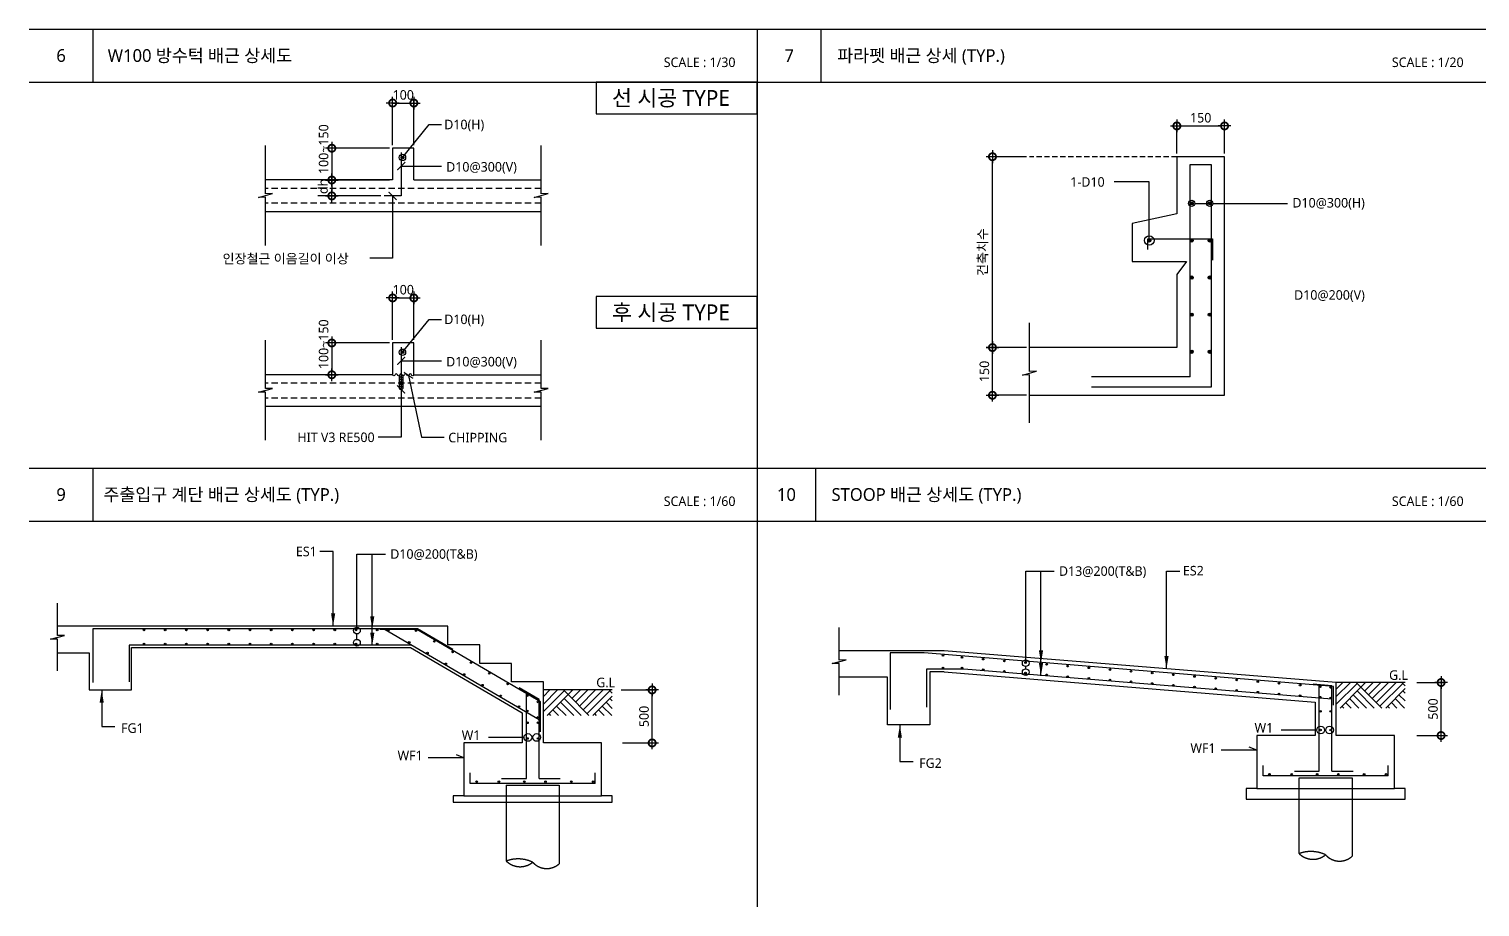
# Model space of a CAD drawing. Extents: x 1395 to 24350, y 630 to 17190.
# Drawn here: x 1395 to 15085, y 630 to 8910 of the extents above; entities that cross this region are included whole.
import ezdxf
from ezdxf.enums import TextEntityAlignment as Align

# ---------------------------------------------------------------- set-up
doc = ezdxf.new("R2010")
doc.units = 0
doc.header["$LTSCALE"] = 200
for name, pattern in [('CEN', [62, 60, -1, 0, -1]), ('CONTINOUS', [0]), ('HID', [2.3, 1.5, -0.8]), ('HIDDEN', [0.375, 0.25, -0.125])]:
    doc.linetypes.add(name, pattern=pattern)
doc.layers.get('DEFPOINTS').update_dxf_attribs({"color": 137})
for name, color, linetype in [('!CON-el', 7, 'Continuous'), ('01TEX', 3, 'Continuous'), ('1CEN', 1, 'CEN'), ('5버림콘크리트', 5, 'CONTINOUS'), ('COL', 2, 'Continuous'), ('DIM', 7, 'Continuous'), ('DIM-axis', 7, 'Continuous'), ('ELE7', 7, 'Continuous'), ('HAT', 8, 'Continuous'), ('HID-4', 4, 'HID'), ('HID-8', 8, 'HID'), ('LEAD', 6, 'Continuous'), ('PIA0-DIM', 7, 'Continuous'), ('S-BAR', 2, 'Continuous'), ('S-BAR-MAIN', 2, 'Continuous'), ('SEC-6', 6, 'Continuous'), ('SYM', 6, 'Continuous'), ('SYM-LEAD', 6, 'Continuous'), ('TABLE', 7, 'Continuous'), ('TEX', 3, 'Continuous'), ('TEXT', 3, 'Continuous')]:
    doc.layers.add(name, color=color, linetype=linetype)
doc.styles.add('$0$스타일1', font='malgun.ttf')
doc.styles.add('GAUN', font='malgun.ttf')
doc.styles.add('HB-tx', font='malgun.ttf', dxfattribs={"width": 0.9})
doc.styles.add('S1', font='malgun.ttf')
doc.styles.add('스타일1', font='malgun.ttf')
doc.dimstyles.new('CJA-30', dxfattribs={"dimscale": 30, "dimtxt": 3, "dimasz": 1, "dimexe": 1, "dimexo": 1, "dimgap": 1, "dimtad": 1, "dimdec": 0, "dimzin": 1, "dimdsep": 46, "dimlunit": 6, "dimtxsty": '스타일1', "dimblk": 'GAUN-DOT', "dimcen": -2, "dimdle": 2, "dimclrd": 256, "dimclre": 256, "dimclrt": 3, "dimadec": 0, "dimazin": 0, "dimtfac": 1, "dimtdec": 0, "dimtix": 1, "dimtmove": 2, "dimatfit": 3, "dimldrblk": 'DOTSMALL', "dimfxl": 1, "dimtolj": 1, "dimtzin": 1, "dimarcsym": 0})
doc.dimstyles.new('DIM-QD 1', dxfattribs={"dimtxt": 3, "dimasz": 1.5, "dimexe": 1, "dimexo": 0, "dimgap": 1, "dimtad": 1, "dimdec": 3, "dimdsep": 46, "dimlunit": 6, "dimtxsty": '$0$스타일1', "dimblk1": 'ARCHTICK', "dimblk2": 'ARCHTICK', "dimsah": 1, "dimcen": 0, "dimclrd": 256, "dimclre": 256, "dimclrt": 3, "dimazin": 2, "dimtfac": 1, "dimtdec": 3, "dimtix": 1, "dimtmove": 2, "dimatfit": 3, "dimldrblk": 'ARCHTICK', "dimfxl": 1, "dimtolj": 1, "dimtzin": 0, "dimarcsym": 0})
doc.dimstyles.new('HB-DIM_100%', dxfattribs={"dimscale": 100, "dimtxt": 3, "dimasz": 1, "dimexe": 1, "dimexo": 3, "dimgap": 1, "dimtad": 1, "dimdec": 1, "dimzin": 9, "dimdsep": 46, "dimlunit": 6, "dimtxsty": 'HB-tx', "dimblk": 'HB_main dot', "dimcen": 1, "dimclrd": 256, "dimclre": 256, "dimclrt": 3, "dimadec": 0, "dimazin": 2, "dimtfac": 1, "dimtdec": 1, "dimtix": 1, "dimtmove": 2, "dimatfit": 3, "dimfxl": 1, "dimtolj": 1, "dimtzin": 0, "dimlwd": -1, "dimlwe": -1, "dimarcsym": 0})

# ---------------------------------------------------------------- blocks, each defined once
blk = doc.blocks.new('GAUN-DOT')
at = {"linetype": 'ByBlock'}
for p, q in [((2, 0), (-2, 0)), ((0, -2), (0, 2))]:
    blk.add_line(p, q, dxfattribs=at)
at = {"const_width": 2.25}
blk.add_lwpolyline([(0, 0.28125, 1), (0, -0.28125, 1)], format="xyb", close=True, dxfattribs=at)
blk = doc.blocks.new('*D28')
at = {"layer": 'DEFPOINTS', "color": 0, "transparency": 16777216}
for p in [(5026, 8212), (4826, 7786), (5026, 7786)]:
    blk.add_point(p, dxfattribs=at)
at = {"layer": 'DIM', "lineweight": -2, "transparency": 16777216}
for p, q in [((4826, 7816), (4826, 8242)), ((5026, 7816), (5026, 8242)), ((4796, 8212), (4766, 8212)), ((4826, 8212), (5026, 8212)), ((5056, 8212), (5086, 8212))]:
    blk.add_line(p, q, dxfattribs=at)
at = {"layer": 'DIM', "lineweight": -2, "transparency": 16777216, "xscale": 30, "yscale": 30, "zscale": 30}
blk.add_blockref('GAUN-DOT', (4826, 8212), dxfattribs=at)
at = {"layer": 'DIM', "lineweight": -2, "transparency": 16777216, "xscale": 30, "yscale": 30, "zscale": 30, "rotation": 180}
blk.add_blockref('GAUN-DOT', (5026, 8212), dxfattribs=at)
at = {"layer": 'DIM', "color": 3, "transparency": 16777216, "insert": (4926, 8288), "char_height": 90, "attachment_point": 5, "style": '스타일1'}
blk.add_mtext('\\A1;100', dxfattribs=at)
blk = doc.blocks.new('_DotSmall')
at = {"color": 0, "linetype": 'ByBlock', "const_width": 0.5}
blk.add_lwpolyline([(-0.0625, 0, 1), (0.0625, 0, 1)], format="xyb", close=True, dxfattribs=at)
blk = doc.blocks.new('_ARCHTICK')
at = {"color": 0, "linetype": 'ByBlock', "const_width": 0.15}
blk.add_lwpolyline([(-0.5, -0.5), (0.5, 0.5)], dxfattribs=at)
blk = doc.blocks.new('*D29')
at = {"layer": 'DEFPOINTS', "color": 0, "transparency": 16777216}
for p in [(4826, 7786), (4252, 7486), (4826, 7486)]:
    blk.add_point(p, dxfattribs=at)
at = {"layer": 'DIM', "lineweight": -2, "transparency": 16777216}
for p, q in [((4796, 7786), (4222, 7786)), ((4252, 7756), (4252, 7516)), ((4796, 7486), (4222, 7486))]:
    blk.add_line(p, q, dxfattribs=at)
at = {"layer": 'DIM', "lineweight": -2, "transparency": 16777216, "xscale": 30, "yscale": 30, "zscale": 30}
for p, rotation in [((4252, 7786), 90), ((4252, 7486), 270)]:
    blk.add_blockref('GAUN-DOT', p, dxfattribs=dict(at, rotation=rotation))
at = {"layer": 'DIM', "color": 3, "transparency": 16777216, "insert": (4175, 7777), "char_height": 90, "attachment_point": 5, "rotation": 90, "style": '스타일1'}
blk.add_mtext('\\A1;100~150', dxfattribs=at)
blk = doc.blocks.new('*D30')
at = {"layer": 'DEFPOINTS', "color": 0, "transparency": 16777216}
for p in [(4826, 7486), (4252, 7336), (4744, 7336)]:
    blk.add_point(p, dxfattribs=at)
at = {"layer": 'DIM', "lineweight": -2, "transparency": 16777216}
for p, q in [((4796, 7486), (4222, 7486)), ((4252, 7456), (4252, 7366)), ((4714, 7336), (4222, 7336))]:
    blk.add_line(p, q, dxfattribs=at)
at = {"layer": 'DIM', "lineweight": -2, "transparency": 16777216, "xscale": 30, "yscale": 30, "zscale": 30}
for p, rotation in [((4252, 7486), 90), ((4252, 7336), 270)]:
    blk.add_blockref('GAUN-DOT', p, dxfattribs=dict(at, rotation=rotation))
at = {"layer": 'DIM', "color": 3, "transparency": 16777216, "insert": (4169, 7411), "char_height": 90, "attachment_point": 5, "rotation": 90, "style": '스타일1'}
blk.add_mtext('\\A1;ldh', dxfattribs=at)
blk = doc.blocks.new('*D31')
at = {"layer": 'DEFPOINTS', "color": 0, "transparency": 16777216}
for p in [(5026, 6374), (4826, 5949), (5026, 5949)]:
    blk.add_point(p, dxfattribs=at)
at = {"layer": 'DIM', "lineweight": -2, "transparency": 16777216}
for p, q in [((4796, 6374), (4766, 6374)), ((4826, 5979), (4826, 6404)), ((4826, 6374), (5026, 6374)), ((5026, 5979), (5026, 6404)), ((5056, 6374), (5086, 6374))]:
    blk.add_line(p, q, dxfattribs=at)
at = {"layer": 'DIM', "lineweight": -2, "transparency": 16777216, "xscale": 30, "yscale": 30, "zscale": 30}
blk.add_blockref('GAUN-DOT', (4826, 6374), dxfattribs=at)
at = {"layer": 'DIM', "lineweight": -2, "transparency": 16777216, "xscale": 30, "yscale": 30, "zscale": 30, "rotation": 180}
blk.add_blockref('GAUN-DOT', (5026, 6374), dxfattribs=at)
at = {"layer": 'DIM', "color": 3, "transparency": 16777216, "insert": (4926, 6451), "char_height": 90, "attachment_point": 5, "style": '스타일1'}
blk.add_mtext('\\A1;100', dxfattribs=at)
blk = doc.blocks.new('*D32')
at = {"layer": 'DEFPOINTS', "color": 0, "transparency": 16777216}
for p in [(4826, 5949), (4252, 5649), (4826, 5649)]:
    blk.add_point(p, dxfattribs=at)
at = {"layer": 'DIM', "lineweight": -2, "transparency": 16777216}
for p, q in [((4796, 5949), (4222, 5949)), ((4252, 5919), (4252, 5679)), ((4796, 5649), (4222, 5649))]:
    blk.add_line(p, q, dxfattribs=at)
at = {"layer": 'DIM', "lineweight": -2, "transparency": 16777216, "xscale": 30, "yscale": 30, "zscale": 30}
for p, rotation in [((4252, 5949), 90), ((4252, 5649), 270)]:
    blk.add_blockref('GAUN-DOT', p, dxfattribs=dict(at, rotation=rotation))
at = {"layer": 'DIM', "color": 3, "transparency": 16777216, "insert": (4175, 5937), "char_height": 90, "attachment_point": 5, "rotation": 90, "style": '스타일1'}
blk.add_mtext('\\A1;100~150', dxfattribs=at)
blk = doc.blocks.new('*D34')
at = {"layer": 'DEFPOINTS', "color": 0, "transparency": 16777216}
for p in [(12675, 7996), (12225, 7706), (12675, 7706)]:
    blk.add_point(p, dxfattribs=at)
at = {"layer": 'DIM', "lineweight": -2, "transparency": 16777216}
for p, q in [((12225, 7736), (12225, 8026)), ((12255, 7996), (12645, 7996)), ((12675, 7736), (12675, 8026))]:
    blk.add_line(p, q, dxfattribs=at)
at = {"layer": 'DIM', "lineweight": -2, "transparency": 16777216, "xscale": 30, "yscale": 30, "zscale": 30, "rotation": 180}
blk.add_blockref('GAUN-DOT', (12225, 7996), dxfattribs=at)
at = {"layer": 'DIM', "lineweight": -2, "transparency": 16777216, "xscale": 30, "yscale": 30, "zscale": 30}
blk.add_blockref('GAUN-DOT', (12675, 7996), dxfattribs=at)
at = {"layer": 'DIM', "color": 3, "transparency": 16777216, "insert": (12450, 8073), "char_height": 90, "attachment_point": 5, "style": '스타일1'}
blk.add_mtext('\\A1;150', dxfattribs=at)
blk = doc.blocks.new('*D35')
at = {"layer": 'DEFPOINTS', "color": 0, "transparency": 16777216}
for p in [(10485, 7706), (10835, 7706), (10835, 5906)]:
    blk.add_point(p, dxfattribs=at)
at = {"layer": 'DIM', "lineweight": -2, "transparency": 16777216}
for p, q in [((10805, 7706), (10455, 7706)), ((10485, 5936), (10485, 7676)), ((10805, 5906), (10455, 5906))]:
    blk.add_line(p, q, dxfattribs=at)
at = {"layer": 'DIM', "lineweight": -2, "transparency": 16777216, "xscale": 30, "yscale": 30, "zscale": 30}
for p, rotation in [((10485, 7706), 90), ((10485, 5906), 270)]:
    blk.add_blockref('GAUN-DOT', p, dxfattribs=dict(at, rotation=rotation))
at = {"layer": 'DIM', "color": 3, "transparency": 16777216, "insert": (10396, 6806), "char_height": 90, "attachment_point": 5, "rotation": 90, "style": '스타일1'}
blk.add_mtext('\\A1;건축치수', dxfattribs=at)
blk = doc.blocks.new('*D33')
at = {"layer": 'DEFPOINTS', "color": 0, "transparency": 16777216}
for p in [(10485, 5906), (10835, 5906), (10835, 5456)]:
    blk.add_point(p, dxfattribs=at)
at = {"layer": 'DIM', "lineweight": -2, "transparency": 16777216}
for p, q in [((10805, 5906), (10455, 5906)), ((10485, 5486), (10485, 5876)), ((10805, 5456), (10455, 5456))]:
    blk.add_line(p, q, dxfattribs=at)
at = {"layer": 'DIM', "lineweight": -2, "transparency": 16777216, "xscale": 30, "yscale": 30, "zscale": 30}
for p, rotation in [((10485, 5906), 90), ((10485, 5456), 270)]:
    blk.add_blockref('GAUN-DOT', p, dxfattribs=dict(at, rotation=rotation))
at = {"layer": 'DIM', "color": 3, "transparency": 16777216, "insert": (10409, 5681), "char_height": 90, "attachment_point": 5, "rotation": 90, "style": '스타일1'}
blk.add_mtext('\\A1;150', dxfattribs=at)
blk = doc.blocks.new('*D49')
at = {"layer": 'DEFPOINTS', "color": 0, "transparency": 16777216}
for p in [(6953, 2677), (7274, 2677), (6964, 2177)]:
    blk.add_point(p, dxfattribs=at)
at = {"layer": 'DIM', "lineweight": -2, "transparency": 16777216}
for p, q in [((6983, 2677), (7304, 2677)), ((7274, 2207), (7274, 2647)), ((6994, 2177), (7304, 2177))]:
    blk.add_line(p, q, dxfattribs=at)
at = {"layer": 'DIM', "lineweight": -2, "transparency": 16777216, "xscale": 30, "yscale": 30, "zscale": 30}
for p, rotation in [((7274, 2677), 90), ((7274, 2177), 270)]:
    blk.add_blockref('GAUN-DOT', p, dxfattribs=dict(at, rotation=rotation))
at = {"layer": 'DIM', "color": 3, "transparency": 16777216, "insert": (7198, 2427), "char_height": 90, "attachment_point": 5, "rotation": 90, "style": '스타일1'}
blk.add_mtext('\\A1;500', dxfattribs=at)
blk = doc.blocks.new('HB_main dot')
at = {"layer": 'DIM-axis'}
h = blk.add_hatch(color=256, dxfattribs=at)
h.dxf.hatch_style = 1
edge = h.paths.add_edge_path()
edge.add_arc((0, 0), 0.5, 0, 360)
for p, q in [((0, -1.5), (0, 1.5)), ((-1.5, 0), (1.5, 0))]:
    blk.add_line(p, q, dxfattribs=at)
blk.add_circle((0, 0), 0.5, dxfattribs=at)
blk = doc.blocks.new('*D51')
at = {"layer": 'DEFPOINTS', "color": 0, "transparency": 16777216}
for p in [(14460, 2747), (14718, 2747), (14460, 2247)]:
    blk.add_point(p, dxfattribs=at)
at = {"layer": 'PIA0-DIM', "lineweight": -2, "transparency": 16777216}
for p, q in [((14490, 2747), (14748, 2747)), ((14718, 2277), (14718, 2717)), ((14490, 2247), (14748, 2247))]:
    blk.add_line(p, q, dxfattribs=at)
at = {"layer": 'PIA0-DIM', "lineweight": -2, "transparency": 16777216, "xscale": 30, "yscale": 30, "zscale": 30}
for p, rotation in [((14718, 2747), 90), ((14718, 2247), 270)]:
    blk.add_blockref('GAUN-DOT', p, dxfattribs=dict(at, rotation=rotation))
at = {"layer": 'PIA0-DIM', "color": 3, "transparency": 16777216, "insert": (14642, 2497), "char_height": 90, "attachment_point": 5, "rotation": 90, "style": '스타일1'}
blk.add_mtext('\\A1;500', dxfattribs=at)

msp = doc.modelspace()

# ---------------------------------------------------------------- hatches: boundary and pattern name
at = {"layer": 'HAT'}
h = msp.add_hatch(dxfattribs=at)
h.set_pattern_fill('AR-PARQ1', color=256, angle=45)
h.set_pattern_definition([(135, (-28282.24, 16065.27), (-431.0523, 3e-14), [304.8, -304.8]), (135, (-28246.3, 16101.2), (-431.0523, 3e-14), [304.8, -304.8]), (135, (-28210.4, 16137.1), (-431.0523, 3e-14), [304.8, -304.8]), (135, (-28174.47, 16173.03), (-431.0523, 3e-14), [304.8, -304.8]), (135, (-28138.55, 16208.96), (-431.0523, 3e-14), [304.8, -304.8]), (135, (-28102.63, 16244.88), (-431.0523, 3e-14), [304.8, -304.8]), (135, (-28066.7, 16280.8), (-431.0523, 3e-14), [304.8, -304.8]), (45, (-28497.76, 16280.8), (431.0523, -3e-14), [304.8, -304.8]), (45, (-28533.68, 16316.72), (431.0523, -3e-14), [304.8, -304.8]), (45, (-28569.6, 16352.64), (431.0523, -3e-14), [304.8, -304.8]), (45, (-28605.52, 16388.56), (431.0523, -3e-14), [304.8, -304.8]), (45, (-28641.45, 16424.48), (431.0523, -3e-14), [304.8, -304.8]), (45, (-28677.37, 16460.4), (431.0523, -3e-14), [304.8, -304.8]), (45, (-28713.3, 16496.32), (431.0523, -3e-14), [304.8, -304.8])])
h.paths.add_polyline_path([(14378.3, 2747.2), (14378.3, 2506.1), (13728.3, 2506.1), (13728.3, 2747.2)])
h = msp.add_hatch(dxfattribs=at)
h.set_pattern_fill('AR-PARQ1', color=256, angle=45)
h.set_pattern_definition([(135, (-35762.7, 15995.4), (-431.0523, 3e-14), [304.8, -304.8]), (135, (-35726.78, 16031.32), (-431.0523, 3e-14), [304.8, -304.8]), (135, (-35690.86, 16067.24), (-431.0523, 3e-14), [304.8, -304.8]), (135, (-35654.94, 16103.16), (-431.0523, 3e-14), [304.8, -304.8]), (135, (-35619.02, 16139.1), (-431.0523, 3e-14), [304.8, -304.8]), (135, (-35583.1, 16175), (-431.0523, 3e-14), [304.8, -304.8]), (135, (-35547.18, 16210.93), (-431.0523, 3e-14), [304.8, -304.8]), (45, (-35978.23, 16210.93), (431.0523, -3e-14), [304.8, -304.8]), (45, (-36014.15, 16246.85), (431.0523, -3e-14), [304.8, -304.8]), (45, (-36050.07, 16282.77), (431.0523, -3e-14), [304.8, -304.8]), (45, (-36086, 16318.7), (431.0523, -3e-14), [304.8, -304.8]), (45, (-36121.92, 16354.6), (431.0523, -3e-14), [304.8, -304.8]), (45, (-36157.84, 16390.53), (431.0523, -3e-14), [304.8, -304.8]), (45, (-36193.76, 16426.45), (431.0523, -3e-14), [304.8, -304.8])])
h.paths.add_polyline_path([(6897.8, 2677.3), (6897.8, 2436.3), (6247.8, 2436.3), (6247.8, 2677.3)])
at = {"layer": 'HID-8'}
h = msp.add_hatch(dxfattribs=at)
h.set_pattern_fill('ANSI31', color=256, scale=5)
h.set_pattern_definition([(45, (-55179.912, -8493.037), (-11.22532, 11.22532), [])])
edge = h.paths.add_edge_path()
edge.add_arc((4906, 5531.4), 20, 180, 360)
edge.add_line((4926, 5531.4), (4926, 5648.9))
edge.add_line((4926, 5648.9), (4886, 5648.9))
edge.add_line((4886, 5648.9), (4886, 5531.4))
at = {"layer": 'S-BAR-MAIN'}
for points in [[(4906.3, 7701.6, -1), (4930.7, 7696.4, -1)], [(12350.1, 7269.2, -1), (12379.4, 7263, -1)], [(12520.3, 7269.2, -1), (12549.6, 7263, -1)], [(11950.1, 6919.2, -1), (11979.4, 6913, -1)], [(12350.1, 6919.2, -1), (12379.4, 6913, -1)], [(12520.3, 6919.2, -1), (12549.6, 6913, -1)], [(12350.1, 6569.2, -1), (12379.4, 6563, -1)], [(12520.3, 6569.2, -1), (12549.6, 6563, -1)], [(12350.1, 6219.2, -1), (12379.4, 6213, -1)], [(12520.3, 6219.2, -1), (12549.6, 6213, -1)], [(4906.3, 5864.2, -1), (4930.7, 5859, -1)], [(12350.1, 5869.2, -1), (12379.4, 5863, -1)], [(12520.3, 5869.2, -1), (12549.6, 5863, -1)], [(2472.4, 3243.9, -1), (2487.1, 3240.8, -1)], [(2672.4, 3243.9, -1), (2687.1, 3240.8, -1)], [(2872.4, 3243.9, -1), (2887.1, 3240.8, -1)], [(3072.4, 3243.9, -1), (3087.1, 3240.8, -1)], [(3272.4, 3243.9, -1), (3287.1, 3240.8, -1)], [(3472.4, 3243.9, -1), (3487.1, 3240.8, -1)], [(3672.4, 3243.9, -1), (3687.1, 3240.8, -1)], [(3872.4, 3243.9, -1), (3887.1, 3240.8, -1)], [(4072.4, 3243.9, -1), (4087.1, 3240.8, -1)], [(4272.4, 3243.9, -1), (4287.1, 3240.8, -1)], [(4472.4, 3243.9, -1), (4487.1, 3240.8, -1)], [(4672.4, 3243.9, -1), (4687.1, 3240.8, -1)], [(4778.3, 3239.8, -1), (4793, 3236.7, -1)], [(5039.2, 3238.4, -1), (5053.9, 3235.3, -1)], [(2472.4, 3111.8, -1), (2487.1, 3108.7, -1)], [(2672.4, 3111.8, -1), (2687.1, 3108.7, -1)], [(2872.4, 3111.8, -1), (2887.1, 3108.7, -1)], [(3072.4, 3111.8, -1), (3087.1, 3108.7, -1)], [(3272.4, 3111.8, -1), (3287.1, 3108.7, -1)], [(3472.4, 3111.8, -1), (3487.1, 3108.7, -1)], [(3672.4, 3111.8, -1), (3687.1, 3108.7, -1)], [(3872.4, 3111.8, -1), (3887.1, 3108.7, -1)], [(4072.4, 3111.8, -1), (4087.1, 3108.7, -1)], [(4272.4, 3111.8, -1), (4287.1, 3108.7, -1)], [(4472.4, 3111.8, -1), (4487.1, 3108.7, -1)], [(4672.4, 3111.8, -1), (4687.1, 3108.7, -1)], [(4974.7, 3126.5, -1), (4989.4, 3123.4, -1)], [(5147.5, 3025.7, -1), (5162.2, 3022.6, -1)], [(5211.9, 3137.7, -1), (5226.6, 3134.5, -1)], [(5384.7, 3036.9, -1), (5399.4, 3033.8, -1)], [(5320.3, 2925, -1), (5334.9, 2921.8, -1)], [(5557.5, 2936.1, -1), (5572.1, 2933, -1)], [(10010.2, 3003.5, -1), (10024.9, 3000.4, -1)], [(10010.2, 2886.1, -1), (10024.9, 2883, -1)], [(10191.1, 2984.8, -1), (10205.8, 2981.7, -1)], [(10191.1, 2886.1, -1), (10205.8, 2883, -1)], [(10390.5, 2968.5, -1), (10405.1, 2965.3, -1)], [(10390.5, 2869.8, -1), (10405.1, 2866.7, -1)], [(10589.8, 2952.1, -1), (10604.5, 2949, -1)], [(10789.1, 2935.8, -1), (10803.8, 2932.7, -1)], [(10988.5, 2919.4, -1), (11003.1, 2916.3, -1)], [(11187.8, 2903.1, -1), (11202.5, 2900, -1)], [(11387.1, 2886.8, -1), (11401.8, 2883.7, -1)], [(11586.4, 2870.4, -1), (11601.1, 2867.3, -1)], [(5493, 2824.2, -1), (5507.7, 2821.1, -1)], [(5730.2, 2835.3, -1), (5744.9, 2832.2, -1)], [(5903, 2734.6, -1), (5917.6, 2731.5, -1)], [(10589.8, 2853.4, -1), (10604.5, 2850.3, -1)], [(10789.1, 2837.1, -1), (10803.8, 2834, -1)], [(10988.5, 2820.8, -1), (11003.1, 2817.6, -1)], [(11187.8, 2804.4, -1), (11202.5, 2801.3, -1)], [(11387.1, 2788.1, -1), (11401.8, 2785, -1)], [(11586.4, 2771.7, -1), (11601.1, 2768.6, -1)], [(11785.8, 2854.1, -1), (11800.4, 2851, -1)], [(11785.8, 2755.4, -1), (11800.4, 2752.3, -1)], [(11985.1, 2837.8, -1), (11999.8, 2834.6, -1)], [(11985.1, 2739.1, -1), (11999.8, 2736, -1)], [(12184.4, 2821.4, -1), (12199.1, 2818.3, -1)], [(12383.8, 2805.1, -1), (12398.4, 2802, -1)], [(12583.1, 2788.7, -1), (12597.8, 2785.6, -1)], [(12782.4, 2772.4, -1), (12797.1, 2769.3, -1)], [(12981.8, 2756.1, -1), (12996.4, 2753, -1)], [(13181.1, 2739.7, -1), (13195.8, 2736.6, -1)], [(5665.8, 2723.4, -1), (5680.4, 2720.3, -1)], [(5838.5, 2622.6, -1), (5853.2, 2619.5, -1)], [(6088.4, 2625.6, -1), (6103.1, 2622.5, -1)], [(12184.4, 2722.7, -1), (12199.1, 2719.6, -1)], [(12383.8, 2706.4, -1), (12398.4, 2703.3, -1)], [(12583.1, 2690.1, -1), (12597.8, 2686.9, -1)], [(12782.4, 2673.7, -1), (12797.1, 2670.6, -1)], [(12981.8, 2657.4, -1), (12996.4, 2654.3, -1)], [(13181.1, 2641, -1), (13195.8, 2637.9, -1)], [(13380.4, 2723.4, -1), (13395.1, 2720.3, -1)], [(13380.4, 2624.7, -1), (13395.1, 2621.6, -1)], [(13572, 2708.7, -1), (13586.7, 2705.6, -1)], [(13572, 2610, -1), (13586.7, 2606.9, -1)], [(13669.9, 2701.9, -1), (13684.6, 2698.8, -1)], [(13669.9, 2603.2, -1), (13684.6, 2600.1, -1)], [(6011.3, 2521.9, -1), (6026, 2518.7, -1)], [(6088.4, 2480.1, -1), (6103.1, 2477, -1)], [(6191, 2565.9, -1), (6205.6, 2562.7, -1)], [(13572.8, 2476.3, -1), (13587.5, 2473.2, -1)], [(13669.9, 2476.3, -1), (13684.6, 2473.2, -1)], [(6091.1, 2368.5, -1), (6105.8, 2365.4, -1)], [(6191, 2420.3, -1), (6205.6, 2417.2, -1)], [(6191, 2368.5, -1), (6205.6, 2365.4, -1)], [(6091.1, 2220.3, -1), (6105.8, 2217.2, -1)], [(6191, 2220.3, -1), (6205.6, 2217.2, -1)], [(13572.8, 2300.5, -1), (13587.5, 2297.3, -1)], [(13669.9, 2300.5, -1), (13684.6, 2297.3, -1)], [(5610.7, 1813.3, -1), (5625.3, 1810.2, -1)], [(5820.8, 1813.3, -1), (5835.4, 1810.2, -1)], [(6060.7, 1813.3, -1), (6075.3, 1810.2, -1)], [(6260.7, 1813.3, -1), (6275.3, 1810.2, -1)], [(6503.8, 1813.3, -1), (6518.5, 1810.2, -1)], [(6710.7, 1813.3, -1), (6725.3, 1810.2, -1)], [(13091.1, 1883.2, -1), (13105.8, 1880.1, -1)], [(13301.2, 1883.2, -1), (13315.9, 1880.1, -1)], [(13541.1, 1883.2, -1), (13555.8, 1880.1, -1)], [(13741.1, 1883.2, -1), (13755.8, 1880.1, -1)], [(13984.3, 1883.2, -1), (13998.9, 1880.1, -1)], [(14191.1, 1883.2, -1), (14205.8, 1880.1, -1)]]:
    msp.add_hatch(color=256, dxfattribs=at).paths.add_polyline_path(points)

# ---------------------------------------------------------------- linework, layer by layer
at = {"layer": '!CON-el', "ltscale": 1.1}
for points in [[(5026, 7486.3), (5026, 7786.3), (4826, 7786.3), (4826, 7486.3)], [(4826, 7486.3), (3626, 7486.3)], [(5026, 7486.3), (6226, 7486.3)], [(6226, 7186.3), (3626, 7186.3)], [(5026, 5648.9), (5026, 5948.9), (4826, 5948.9), (4826, 5648.9)], [(4826, 5648.9), (3626, 5648.9)], [(5026, 5648.9), (6226, 5648.9)], [(6226, 5348.9), (3626, 5348.9)]]:
    msp.add_lwpolyline(points, dxfattribs=at)
for p, q in [((5347.8, 3277.3), (1663.8, 3277.3)), ((5347.8, 3102.3), (5347.8, 3277.3)), ((5647.8, 3102.3), (5347.8, 3102.3)), ((5647.8, 2927.3), (5647.8, 3102.3)), ((5947.8, 2927.3), (5647.8, 2927.3)), ((5947.8, 2752.3), (5947.8, 2927.3)), ((6247.8, 2752.3), (5947.8, 2752.3)), ((6247.8, 2177.3), (6247.8, 2752.3)), ((6047.8, 2462.4), (6047.8, 2177.3)), ((6047.8, 2177.3), (5497.8, 2177.3)), ((5497.8, 2177.3), (5497.8, 1677.3)), ((6797.8, 2177.3), (6247.8, 2177.3)), ((6797.8, 1677.3), (6797.8, 2177.3)), ((5497.8, 1677.3), (6797.8, 1677.3))]:
    msp.add_line(p, q)
at = {"linetype": 'CEN', "ltscale": 100}
for p, q in [((5897.8, 1777.3), (5897.8, 1063.1)), ((5897.8, 1777.3), (6397.8, 1777.3)), ((6397.8, 1777.3), (6397.8, 1038))]:
    msp.add_line(p, q, dxfattribs=at)
for points in [[(1663.7, 3027.3), (1962.8, 3027.3), (1962.8, 2677.3), (2362.8, 2677.3), (2362.8, 3077.3), (4993.8, 3077.3), (6047.8, 2462.4)], [(10028.3, 2846.5), (13528.3, 2562.8), (13528.3, 2247.2), (12978.3, 2247.2), (12978.3, 1747.2), (14278.3, 1747.2), (14278.3, 2247.2), (13728.3, 2247.2), (13728.3, 2747.2), (10028.3, 3047.2), (9038.3, 3047.2)], [(10028.3, 2847.2), (9893.3, 2847.2), (9893.3, 2347.2), (9493.3, 2347.2), (9493.3, 2797.2), (9038.3, 2797.2)]]:
    msp.add_lwpolyline(points)
msp.add_lwpolyline([(13378.3, 1133), (13378.3, 1847.2), (13878.3, 1847.2), (13878.3, 1107.8)], dxfattribs=at)
for points in [[(13378.3, 1133, -0.2019083), (13628.3, 1121.8, 0.4170449), (13878.3, 1107.8)], [(13378.3, 1133, 0.3799223), (13628.3, 1121.8)], [(5897.8, 1063.1, -0.2019083), (6147.8, 1052, 0.4170449), (6397.8, 1038)], [(5897.8, 1063.1, 0.3799223), (6147.8, 1052)]]:
    msp.add_lwpolyline(points, format="xyb", dxfattribs=at)
at = {"layer": '1CEN', "linetype": 'HIDDEN'}
msp.add_line((12224.7, 7706.1), (10835.3, 7706.1), dxfattribs=at)
at = {"layer": '5버림콘크리트'}
for points in [[(5497.8, 1677.3), (5397.8, 1677.3), (5397.8, 1617.3), (6897.8, 1617.3), (6897.8, 1677.3), (6797.8, 1677.3)], [(12978.3, 1747.2), (12878.3, 1747.2), (12878.3, 1647.2), (14378.3, 1647.2), (14378.3, 1747.2), (14278.3, 1747.2)]]:
    msp.add_lwpolyline(points, dxfattribs=at)
at = {"layer": 'COL'}
for p, q in [((5053.1, 3245.3), (4704.2, 3245.3)), ((4755.4, 3245.3), (6207.8, 2398.1)), ((6221.8, 2563.5), (5053.1, 3245.3)), ((5393.2, 3057.3), (5058.9, 3252.3)), ((14378.3, 2747.2), (13728.3, 2747.2)), ((6207.8, 2586.8), (6019.8, 2696.4)), ((6087.8, 1840.1), (6087.8, 2641.7)), ((6897.8, 2677.3), (6247.8, 2677.3)), ((13568.3, 1909.9), (13568.3, 2720)), ((6207.8, 1840.1), (6207.8, 2586.8)), ((6221.8, 2281.5), (6221.8, 2563.5)), ((13038.3, 1865.2), (13038.3, 1965.2)), ((14218.3, 1865.2), (14218.3, 1965.2)), ((5557.8, 1795.4), (5557.8, 1895.4)), ((6737.8, 1795.4), (5557.8, 1795.4)), ((5853.6, 1840.1), (6087.8, 1840.1)), ((6207.8, 1840.1), (6406.9, 1840.1)), ((6737.8, 1795.4), (6737.8, 1895.4)), ((14218.3, 1865.2), (13038.3, 1865.2)), ((13334, 1909.9), (13568.3, 1909.9)), ((13688.3, 1909.9), (13887.4, 1909.9))]:
    msp.add_line(p, q, dxfattribs=at)
for points in [[(5058.9, 3252.3), (1996.9, 3252.3), (1996.9, 2746.1)], [(5003.8, 3100.4), (2338.8, 3100.4), (2338.8, 2754.2)], [(13702.9, 2533.1), (13702.9, 2709.1), (9840.7, 3025.7), (9518.7, 3025.7), (9518.7, 2492.9)], [(13688.3, 1909.9), (13688.3, 2715.4), (13511.1, 2729.8)]]:
    msp.add_lwpolyline(points, dxfattribs=at)
at = {"layer": 'DEFPOINTS'}
for points in [[(6745.4, 8110), (8265, 8110), (8265, 8410), (6745.4, 8410)], [(6745.4, 6087.8), (8265, 6087.8), (8265, 6387.8), (6745.4, 6387.8)]]:
    msp.add_lwpolyline(points, close=True, dxfattribs=at)
at = {"layer": 'ELE7'}
msp.add_lwpolyline([(10835.3, 5456.1), (12674.7, 5456.1), (12674.7, 7706.1), (12224.7, 7706.1), (12224.7, 7166.1), (11804.7, 7076.1), (11804.7, 6716.1), (12314.7, 6716.1), (12224.7, 6596.1), (12224.7, 5906.1), (10835.3, 5906.1)], dxfattribs=at)
at = {"layer": 'HID-4', "ltscale": 0.2}
for p, q in [((6226, 7406.3), (3626, 7406.3)), ((6226, 5568.9), (3626, 5568.9))]:
    msp.add_line(p, q, dxfattribs=at)
for points in [[(6226, 7266.3), (3626, 7266.3)], [(6226, 5428.9), (3626, 5428.9)]]:
    msp.add_lwpolyline(points, dxfattribs=at)
at = {"layer": 'HID-8'}
msp.add_lwpolyline([(4886, 5648.9), (4886, 5531.4, 1), (4926, 5531.4), (4926, 5648.9)], format="xyb", dxfattribs=at)
at = {"layer": 'LEAD'}
for p, q in [((4489.2, 3956.8), (4758.4, 3956.8)), ((4489.2, 3267.7), (4489.2, 3956.8)), ((10798.6, 2941.5), (10798.6, 3796)), ((10798.6, 3796), (11067.9, 3796)), ((4489.2, 3154.1), (4489.2, 3204.7)), ((10798.6, 2876.1), (10798.6, 2898.5))]:
    msp.add_line(p, q, dxfattribs=at)
for centre in [(4489.2, 3236.2), (4489.2, 3122.6), (10798.6, 2930), (10798.6, 2844.6)]:
    msp.add_circle(centre, 31.5, dxfattribs=at)
at = {"layer": 'S-BAR'}
for points in [[(12349.7, 5631.1), (12349.7, 7631.1), (12549.7, 7631.1), (12549.7, 5531.1)], [(11949.7, 6831.1), (11949.7, 6931.1), (12559.7, 6931.1), (12559.7, 6731.2)], [(12349.7, 5631.1), (11420.3, 5631.1)], [(12549.7, 5531.1), (11420.3, 5531.1)]]:
    msp.add_lwpolyline(points, dxfattribs=at)
at = {"layer": 'S-BAR-MAIN'}
for p, q in [((4906, 7746.3), (4906, 7336.3)), ((4906, 5908.9), (4906, 5531.4))]:
    msp.add_line(p, q, dxfattribs=at)
for points in [[(4906, 7336.3), (4744.3, 7336.3)], [(13688.3, 2589.9), (10214.6, 2871.6), (9864.1, 2871.6), (9864.1, 2515)]]:
    msp.add_lwpolyline(points, dxfattribs=at)
for centre, radius in [((4918.5, 7699), 12.5), ((12364.7, 7266.1), 15), ((12535, 7266.1), 15), ((11964.7, 6916.1), 15), ((12364.7, 6916.1), 15), ((12535, 6916.1), 15), ((12364.7, 6566.1), 15), ((12535, 6566.1), 15), ((12364.7, 6216.1), 15), ((12535, 6216.1), 15), ((4918.5, 5861.6), 12.5), ((12364.7, 5866.1), 15), ((12535, 5866.1), 15), ((2479.8, 3242.4), 7.5), ((2479.8, 3242.4), 7.5), ((2679.8, 3242.4), 7.5), ((2679.8, 3242.4), 7.5), ((2879.8, 3242.4), 7.5), ((2879.8, 3242.4), 7.5), ((3079.8, 3242.4), 7.5), ((3079.8, 3242.4), 7.5), ((3279.8, 3242.4), 7.5), ((3279.8, 3242.4), 7.5), ((3479.8, 3242.4), 7.5), ((3479.8, 3242.4), 7.5), ((3679.8, 3242.4), 7.5), ((3679.8, 3242.4), 7.5), ((3879.8, 3242.4), 7.5), ((3879.8, 3242.4), 7.5), ((4079.8, 3242.4), 7.5), ((4079.8, 3242.4), 7.5), ((4279.8, 3242.4), 7.5), ((4279.8, 3242.4), 7.5), ((4479.8, 3242.4), 7.5), ((4479.8, 3242.4), 7.5), ((4679.8, 3242.4), 7.5), ((4679.8, 3242.4), 7.5), ((4785.6, 3238.3), 7.5), ((4785.6, 3238.3), 7.5), ((5046.5, 3236.9), 7.5), ((5046.5, 3236.9), 7.5), ((2479.8, 3110.3), 7.5), ((2479.8, 3110.3), 7.5), ((2679.8, 3110.3), 7.5), ((2679.8, 3110.3), 7.5), ((2879.8, 3110.3), 7.5), ((2879.8, 3110.3), 7.5), ((3079.8, 3110.3), 7.5), ((3079.8, 3110.3), 7.5), ((3279.8, 3110.3), 7.5), ((3279.8, 3110.3), 7.5), ((3479.8, 3110.3), 7.5), ((3479.8, 3110.3), 7.5), ((3679.8, 3110.3), 7.5), ((3679.8, 3110.3), 7.5), ((3879.8, 3110.3), 7.5), ((3879.8, 3110.3), 7.5), ((4079.8, 3110.3), 7.5), ((4079.8, 3110.3), 7.5), ((4279.8, 3110.3), 7.5), ((4279.8, 3110.3), 7.5), ((4479.8, 3110.3), 7.5), ((4479.8, 3110.3), 7.5), ((4679.8, 3110.3), 7.5), ((4679.8, 3110.3), 7.5), ((4982.1, 3124.9), 7.5), ((4982.1, 3124.9), 7.5), ((5154.8, 3024.2), 7.5), ((5154.8, 3024.2), 7.5), ((5219.3, 3136.1), 7.5), ((5219.3, 3136.1), 7.5), ((5392, 3035.3), 7.5), ((5392, 3035.3), 7.5), ((5327.6, 2923.4), 7.5), ((5327.6, 2923.4), 7.5), ((5564.8, 2934.6), 7.5), ((5564.8, 2934.6), 7.5), ((10017.6, 3002), 7.5), ((10017.6, 3002), 7.5), ((10017.6, 2884.5), 7.5), ((10017.6, 2884.5), 7.5), ((10198.5, 2983.2), 7.5), ((10198.5, 2983.2), 7.5), ((10198.5, 2884.5), 7.5), ((10198.5, 2884.5), 7.5), ((10397.8, 2966.9), 7.5), ((10397.8, 2966.9), 7.5), ((10397.8, 2868.2), 7.5), ((10397.8, 2868.2), 7.5), ((10597.1, 2950.6), 7.5), ((10597.1, 2950.6), 7.5), ((10796.5, 2934.2), 7.5), ((10796.5, 2934.2), 7.5), ((10995.8, 2917.9), 7.5), ((10995.8, 2917.9), 7.5), ((11195.1, 2901.5), 7.5), ((11195.1, 2901.5), 7.5), ((11394.5, 2885.2), 7.5), ((11394.5, 2885.2), 7.5), ((11593.8, 2868.9), 7.5), ((11593.8, 2868.9), 7.5), ((5500.3, 2822.6), 7.5), ((5500.3, 2822.6), 7.5), ((5737.5, 2833.8), 7.5), ((5737.5, 2833.8), 7.5), ((5910.3, 2733), 7.5), ((5910.3, 2733), 7.5), ((10597.1, 2851.9), 7.5), ((10597.1, 2851.9), 7.5), ((10796.5, 2835.5), 7.5), ((10796.5, 2835.5), 7.5), ((10995.8, 2819.2), 7.5), ((10995.8, 2819.2), 7.5), ((11195.1, 2802.9), 7.5), ((11195.1, 2802.9), 7.5), ((11394.5, 2786.5), 7.5), ((11394.5, 2786.5), 7.5), ((11593.8, 2770.2), 7.5), ((11593.8, 2770.2), 7.5), ((11793.1, 2852.5), 7.5), ((11793.1, 2852.5), 7.5), ((11793.1, 2753.8), 7.5), ((11793.1, 2753.8), 7.5), ((11992.4, 2836.2), 7.5), ((11992.4, 2836.2), 7.5), ((11992.4, 2737.5), 7.5), ((11992.4, 2737.5), 7.5), ((12191.8, 2819.9), 7.5), ((12191.8, 2819.9), 7.5), ((12391.1, 2803.5), 7.5), ((12391.1, 2803.5), 7.5), ((12590.4, 2787.2), 7.5), ((12590.4, 2787.2), 7.5), ((12789.8, 2770.8), 7.5), ((12789.8, 2770.8), 7.5), ((12989.1, 2754.5), 7.5), ((12989.1, 2754.5), 7.5), ((13188.4, 2738.2), 7.5), ((13188.4, 2738.2), 7.5), ((5673.1, 2721.8), 7.5), ((5673.1, 2721.8), 7.5), ((5845.9, 2621.1), 7.5), ((5845.9, 2621.1), 7.5), ((6095.8, 2624), 7.5), ((6095.8, 2624), 7.5), ((12191.8, 2721.2), 7.5), ((12191.8, 2721.2), 7.5), ((12391.1, 2704.8), 7.5), ((12391.1, 2704.8), 7.5), ((12590.4, 2688.5), 7.5), ((12590.4, 2688.5), 7.5), ((12789.8, 2672.2), 7.5), ((12789.8, 2672.2), 7.5), ((12989.1, 2655.8), 7.5), ((12989.1, 2655.8), 7.5), ((13188.4, 2639.5), 7.5), ((13188.4, 2639.5), 7.5), ((13387.8, 2721.8), 7.5), ((13387.8, 2721.8), 7.5), ((13387.8, 2623.1), 7.5), ((13387.8, 2623.1), 7.5), ((13579.3, 2707.1), 7.5), ((13579.3, 2707.1), 7.5), ((13579.3, 2608.4), 7.5), ((13579.3, 2608.4), 7.5), ((13677.2, 2700.3), 7.5), ((13677.2, 2700.3), 7.5), ((13677.2, 2601.6), 7.5), ((13677.2, 2601.6), 7.5), ((6018.6, 2520.3), 7.5), ((6018.6, 2520.3), 7.5), ((6095.8, 2478.5), 7.5), ((6095.8, 2478.5), 7.5), ((6198.3, 2564.3), 7.5), ((6198.3, 2564.3), 7.5), ((13580.1, 2474.7), 7.5), ((13580.1, 2474.7), 7.5), ((13677.2, 2474.7), 7.5), ((13677.2, 2474.7), 7.5), ((6098.5, 2367), 7.5), ((6098.5, 2367), 7.5), ((6198.3, 2418.8), 7.5), ((6198.3, 2418.8), 7.5), ((6198.3, 2367), 7.5), ((6198.3, 2367), 7.5), ((6098.5, 2218.8), 7.5), ((6098.5, 2218.8), 7.5), ((6198.3, 2218.8), 7.5), ((6198.3, 2218.8), 7.5), ((13580.1, 2298.9), 7.5), ((13580.1, 2298.9), 7.5), ((13677.2, 2298.9), 7.5), ((13677.2, 2298.9), 7.5), ((5618, 1811.8), 7.5), ((5618, 1811.8), 7.5), ((5828.1, 1811.8), 7.5), ((5828.1, 1811.8), 7.5), ((6068, 1811.8), 7.5), ((6068, 1811.8), 7.5), ((6268, 1811.8), 7.5), ((6268, 1811.8), 7.5), ((6511.1, 1811.8), 7.5), ((6511.1, 1811.8), 7.5), ((6718, 1811.8), 7.5), ((6718, 1811.8), 7.5), ((13098.5, 1881.6), 7.5), ((13098.5, 1881.6), 7.5), ((13308.6, 1881.6), 7.5), ((13308.6, 1881.6), 7.5), ((13548.5, 1881.6), 7.5), ((13548.5, 1881.6), 7.5), ((13748.5, 1881.6), 7.5), ((13748.5, 1881.6), 7.5), ((13991.6, 1881.6), 7.5), ((13991.6, 1881.6), 7.5), ((14198.5, 1881.6), 7.5), ((14198.5, 1881.6), 7.5)]:
    msp.add_circle(centre, radius, dxfattribs=at)
at = {"layer": 'SEC-6'}
msp.add_lwpolyline([(5026, 5648.9, -0.75), (5003.8, 5648.9, 0.75), (4981.5, 5648.9, -0.75), (4959.3, 5648.9, 0.3333333), (4948.2, 5657.2, 0.3333333), (4937.1, 5648.9, -0.75), (4914.9, 5648.9, 0.75), (4892.7, 5648.9, -0.75), (4870.4, 5648.9, 0.75), (4848.2, 5648.9, -0.75), (4826, 5648.9)], format="xyb", dxfattribs=at)
at = {"layer": 'SYM'}
for p, q in [((12393.4, 7266.1), (12506.3, 7266.1)), ((12563.6, 7266.1), (13267.8, 7266.1))]:
    msp.add_line(p, q, dxfattribs=at)
for points in [[(3626.1, 6869.4), (3626.5, 7323.1), (3559.7, 7321.9), (3692.3, 7357.4), (3626.5, 7356.1), (3626.2, 7813)], [(6226.1, 6869.4), (6226.5, 7323.1), (6159.7, 7321.9), (6292.3, 7357.4), (6226.5, 7356.1), (6226.2, 7813)], [(10835.5, 5194.5), (10835.9, 5648.2), (10769.1, 5647), (10901.6, 5682.4), (10835.9, 5681.2), (10835.6, 6138.1)], [(3626.1, 5032), (3626.5, 5485.7), (3559.7, 5484.5), (3692.3, 5520), (3626.5, 5518.7), (3626.2, 5975.6)], [(6226.1, 5032), (6226.5, 5485.7), (6159.7, 5484.5), (6292.3, 5520), (6226.5, 5518.7), (6226.2, 5975.6)], [(1663.5, 2857.1), (1663.9, 3156.3), (1597.1, 3155.1), (1729.7, 3190.5), (1663.9, 3189.3), (1663.6, 3494.4)], [(9037.9, 2627), (9038.4, 2926.2), (8971.5, 2925), (9104.1, 2960.4), (9038.3, 2959.2), (9038.1, 3264.2)]]:
    msp.add_lwpolyline(points, dxfattribs=at)
for points in [[(12349.7, 6401.9, 0, 45, 0), (12466.9, 6401.9, 0, 0, 0), (13038.1, 6401.9, 0, 0, 0), (13038.1, 6401.9, 0, 0, 0)], [(12544.2, 6401.9, 0, 45, 0), (12711.4, 6401.9, 0, 0, 0), (13282.6, 6401.9, 0, 0, 0), (13282.6, 6401.9, 0, 0, 0)]]:
    msp.add_lwpolyline(points, format="xyseb", dxfattribs=at)
for centre in [(12364.7, 7266.1), (12535, 7266.1)]:
    msp.add_circle(centre, 28.7, dxfattribs=at)
at = {"layer": 'SYM-LEAD'}
for p, q in [((6065.4, 2228.7), (5729.5, 2228.7)), ((6137.9, 2228.7), (6149.2, 2228.7)), ((13545.8, 2298.6), (13210, 2298.6)), ((13618.3, 2298.6), (13629.7, 2298.6)), ((5497.8, 2037.5), (5427, 2066.2)), ((12978.3, 2107.3), (12642.4, 2107.3)), ((12978.3, 2107.3), (12907.4, 2136)), ((5497.8, 2037.5), (5162, 2037.5))]:
    msp.add_line(p, q, dxfattribs=at)
for points in [[(4918.5, 7699), (5170.7, 8009.2), (5286, 8009.2)], [(4918.5, 5861.6), (5170.7, 6171.8), (5286, 6171.8)]]:
    msp.add_lwpolyline(points, dxfattribs=at)
for centre, radius in [((4918.5, 7699), 30), ((4918.5, 5861.6), 30), ((13582.1, 2298.6), 36.3), ((13666, 2298.6), 36.3), ((6101.6, 2228.7), 36.3), ((6185.5, 2228.7), 36.3)]:
    msp.add_circle(centre, radius, dxfattribs=at)
at = {"layer": 'TABLE', "color": 3}
for p, q in [((1395, 8910), (22005, 8910)), ((8265, 8910), (8265, 630)), ((1395, 4770), (22005, 4770))]:
    msp.add_line(p, q, dxfattribs=at)
at = {"layer": 'TABLE', "color": 4}
for p, q in [((2000, 8410), (2000, 8910)), ((8870, 8410), (8870, 8910)), ((1395, 8410), (22005, 8410)), ((2000, 4270), (2000, 4770)), ((8817.5, 4270), (8817.5, 4770)), ((1395, 4270), (22005, 4270))]:
    msp.add_line(p, q, dxfattribs=at)

# ---------------------------------------------------------------- texts
at = {"layer": '01TEX', "style": 'GAUN'}
msp.add_text('1-D10', height=90, dxfattribs=at).set_placement((11219.1, 7422.7))
at = {"layer": 'TEX', "style": 'S1'}
for s, p in [('선 시공 TYPE', (6895.4, 8260)), ('후 시공 TYPE', (6895.4, 6237.8))]:
    msp.add_text(s, height=150, dxfattribs=at).set_placement(p, align=Align.MIDDLE_LEFT)
at = {"layer": 'TEX', "style": '스타일1'}
for s, p in [('D10@300(H)', (13998.4, 7271.6)), ('D10@200(V)', (13998.4, 6401.9))]:
    msp.add_text(s, height=90, dxfattribs=at).set_placement(p, align=Align.MIDDLE_RIGHT)
at = {"layer": 'TEXT', "color": 6, "linetype": 'ByBlock', "style": '스타일1'}
for s, p in [('6', (1697.5, 8660)), ('7', (8567.5, 8660)), ('9', (1697.5, 4520)), ('10', (8541.3, 4520))]:
    msp.add_text(s, height=120, dxfattribs=at).set_placement(p, align=Align.MIDDLE_CENTER)
at = {"layer": 'TEXT', "linetype": 'ByBlock', "style": '스타일1'}
for s, height, p in [(' W100 방수턱 배근 상세도', 120, (2096.7, 8660)), ('SCALE : 1/30', 90, (7383.5, 8596.4)), ('파라펫 배근 상세 (TYP.)', 120, (9020.6, 8660)), ('SCALE : 1/20', 90, (14253.5, 8596.4)), ('주출입구 계단 배근 상세도 (TYP.)', 120, (2096.7, 4520)), ('STOOP 배근 상세도 (TYP.)', 120, (8966.7, 4520)), ('SCALE : 1/60', 90, (7383.5, 4456.4)), ('SCALE : 1/60', 90, (14253.5, 4456.4))]:
    msp.add_text(s, height=height, dxfattribs=at).set_placement(p, align=Align.MIDDLE_LEFT)
at = {"layer": 'TEXT', "color": 3, "style": 'S1'}
for s, p in [('D10(H)', (5312.9, 7964.5)), ('D10@300(V)', (5331, 7565.2)), ('인장철근 이음길이 이상', (3221.4, 6699.3)), ('D10(H)', (5312.9, 6127.1)), ('D10@300(V)', (5331, 5727.8)), ('CHIPPING', (5350.8, 5011.9))]:
    msp.add_text(s, height=90, dxfattribs=at).set_placement(p)
msp.add_text(' HIT V3 RE500', height=90, dxfattribs=at).set_placement((4655.9, 5014.6), align=Align.RIGHT)
at = {"layer": 'TEXT', "color": 3, "style": '스타일1'}
for s, p in [('ES1', (3913.3, 3983)), ('D10@200(T&B)', (4803.4, 3958.8)), ('D13@200(T&B)', (11112.9, 3798)), ('ES2', (12282.2, 3801.5))]:
    msp.add_text(s, height=90, dxfattribs=at).set_placement(p, align=Align.MIDDLE_LEFT)
at = {"layer": 'TEXT', "linetype": 'ByBlock', "style": '스타일1'}
for p in [(6835.7, 2702.2), (14316.2, 2772.1)]:
    msp.add_text('G.L', height=90, dxfattribs=at).set_placement(p, align=Align.CENTER)
for s, p in [('FG1', (2263.4, 2272.3)), ('W1', (12957.9, 2274.7)), ('W1', (5477.5, 2204.9)), ('WF1', (4872.4, 2013.6)), ('WF1', (12352.9, 2083.5)), ('FG2', (9793.8, 1942.2))]:
    msp.add_text(s, height=90, dxfattribs=at).set_placement(p)

# ---------------------------------------------------------------- dimensions: what is measured, and where the dimension line sits
at = {"layer": 'DIM'}
for base, p1, p2, override, picture, middle in [((5026, 8211.7), (4826, 7786.3), (5026, 7786.3), {"dimlfac": 0.5}, '*D28', (4926, 8288.4)), ((12674.7, 7996.1), (12224.7, 7706.1), (12674.7, 7706.1), {"dimlfac": 0.333333}, '*D34', (12449.7, 8072.8)), ((5026, 6374.3), (4826, 5948.9), (5026, 5948.9), {"dimlfac": 0.5}, '*D31', (4926, 6451))]:
    dim = msp.add_linear_dim(base=base, p1=p1, p2=p2, dimstyle='CJA-30', override=override, dxfattribs=at)
    dim.commit()
    dim.dimension.update_dxf_attribs({"geometry": picture, "text_midpoint": middle})
for base, p1, p2, text, picture, middle in [((4251.5, 7486.3), (4826, 7786.3), (4826, 7486.3), '100~<>', '*D29', (4174.8, 7777.4)), ((4251.5, 7336.3), (4826, 7486.3), (4744.3, 7336.3), 'ldh', '*D30', (4169, 7411.3)), ((4251.5, 5648.9), (4826, 5948.9), (4826, 5648.9), '100~150', '*D32', (4174.8, 5937.3))]:
    dim = msp.add_linear_dim(base=base, p1=p1, p2=p2, angle=90, text=text, dimstyle='CJA-30', override={"dimlfac": 0.5}, dxfattribs=at)
    dim.commit()
    dim.dimension.update_dxf_attribs({"geometry": picture, "text_midpoint": middle, "dimtype": 160})
dim = msp.add_linear_dim(base=(10485.3, 7706.1), p1=(10835.3, 5906.1), p2=(10835.3, 7706.1), angle=90, text='건축치수', dimstyle='CJA-30', override={"dimlfac": 0.333333}, dxfattribs=at)
dim.commit()
dim.dimension.update_dxf_attribs({"geometry": '*D35', "text_midpoint": (10395.9, 6806.1)})
dim = msp.add_linear_dim(base=(10485.3, 5906.1), p1=(10835.3, 5456.1), p2=(10835.3, 5906.1), angle=90, text='150', dimstyle='CJA-30', dxfattribs=at)
dim.commit()
dim.dimension.update_dxf_attribs({"geometry": '*D33', "text_midpoint": (10408.6, 5681.1)})
dim = msp.add_linear_dim(base=(7274.3, 2677.3), p1=(6963.5, 2177.3), p2=(6953.5, 2677.3), angle=90, dimstyle='CJA-30', override={"dimlfac": 1}, dxfattribs=at)
dim.commit()
dim.dimension.update_dxf_attribs({"geometry": '*D49', "text_midpoint": (7197.8, 2427.3)})
at = {"layer": 'PIA0-DIM'}
dim = msp.add_linear_dim(base=(14718.2, 2747.2), p1=(14459.9, 2247.2), p2=(14459.9, 2747.2), angle=90, dimstyle='CJA-30', dxfattribs=at)
dim.commit()
dim.dimension.update_dxf_attribs({"geometry": '*D51', "text_midpoint": (14641.7, 2497.2)})

# ---------------------------------------------------------------- leaders
at = {"layer": 'LEAD'}
for points in [[(4264.2, 3279.4), (4264.2, 3983.8), (4139.3, 3983.8)], [(4633.5, 3096.3), (4633.5, 3956.8), (4758.4, 3956.8)], [(4633.5, 3252.3), (4633.5, 3956.8), (4758.4, 3956.8)], [(10943, 2810.2), (10943, 3796), (11067.9, 3796)], [(10943, 2929.4), (10943, 3796), (11067.9, 3796)], [(12127.1, 2877), (12127.1, 3798.5), (12252, 3798.5)], [(2080.8, 2676.1), (2080.8, 2330.6), (2205.7, 2330.6)], [(9611.3, 2346), (9611.3, 2000.4), (9736.2, 2000.4)]]:
    msp.add_leader(points, dimstyle='HB-DIM_100%', override={"dimscale": 40, "dimasz": 3, "dimtad": 0}, dxfattribs=at)
at = {"layer": 'SYM-LEAD'}
for points, override in [([(4906, 7617.9), (5286, 7617.9)], {"dimscale": 25, "dimasz": 3, "dimtad": 0, "dimclrd": 6}), ([(11964.7, 6916.1), (11964.7, 7469.9), (11634.7, 7469.9)], {"dimscale": 30, "dimasz": 3, "dimgap": 0, "dimtad": 0, "dimclrd": 6, "dimldrblk": 'DotBlank'}), ([(4825.2, 7336.3), (4825.2, 6748.5), (4609.2, 6748.5)], {"dimscale": 25, "dimasz": 3, "dimtad": 0, "dimclrd": 6}), ([(4906, 5780.5), (5286, 5780.5)], {"dimscale": 25, "dimasz": 3, "dimtad": 0, "dimclrd": 6}), ([(4975.3, 5643.6), (5096.8, 5061.2), (5312.8, 5061.2)], {"dimscale": 25, "dimasz": 3, "dimtad": 0, "dimclrd": 6}), ([(4906, 5511.4), (4906, 5061.2), (4690, 5061.2)], {"dimscale": 25, "dimasz": 3, "dimtad": 0, "dimclrd": 6})]:
    msp.add_leader(points, dimstyle='DIM-QD 1', override=override, dxfattribs=at)

doc.saveas('drawing.dxf')
